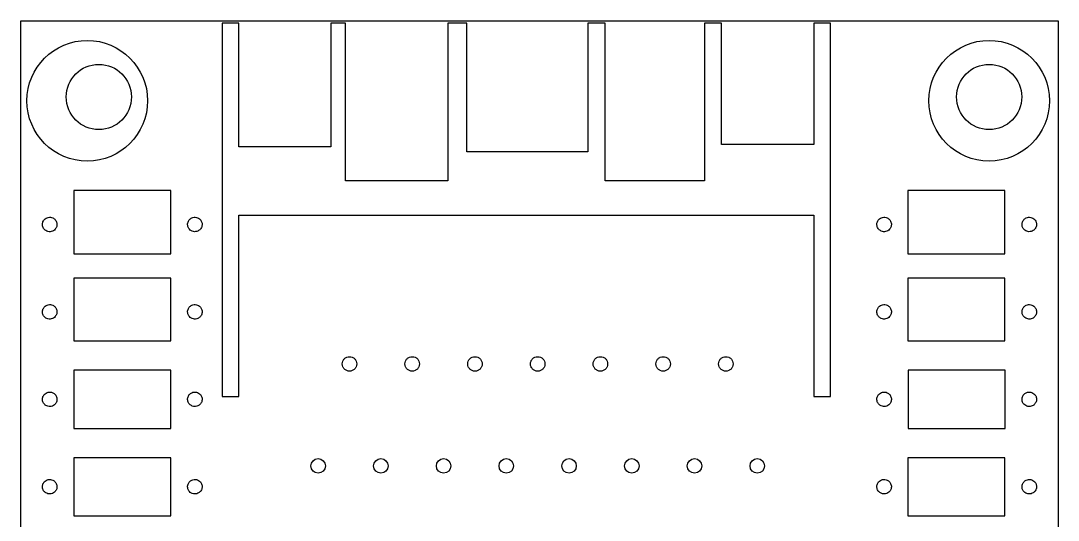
# Model space of a CAD drawing. Header units: millimetres. Extents: x -165 to 165, y -165 to 165.
# Drawn here: x 15.27 to 58.27, y -82.53 to -61.84 of the extents above; entities that cross this region are included whole.
import ezdxf

# ---------------------------------------------------------------- set-up
doc = ezdxf.new("R2010")
doc.units = ezdxf.units.MM
doc.layers.get('0').update_dxf_attribs({"linetype": 'CONTINUOUS'})

msp = doc.modelspace()

# ---------------------------------------------------------------- linework, layer by layer
for points in [[(58.268, -104.844), (15.268, -104.844), (15.268, -61.844), (58.268, -61.844)], [(48.133, -69.896), (48.133, -77.406), (48.824, -77.406), (48.824, -61.948), (48.133, -61.948), (48.133, -66.965), (44.305, -66.965), (44.305, -61.948), (43.606, -61.948), (43.606, -68.474), (39.49, -68.474), (39.49, -61.948), (38.777, -61.948), (38.777, -67.273), (33.756, -67.273), (33.756, -61.948), (32.963, -61.948), (32.963, -68.474), (28.73, -68.474), (28.73, -61.948), (28.125, -61.948), (28.125, -67.069), (24.312, -67.069), (24.312, -61.948), (23.618, -61.948), (23.618, -77.406), (24.312, -77.406), (24.312, -69.896)], [(17.468, -71.488), (21.484, -71.488), (21.484, -68.876), (17.468, -68.876)], [(52.034, -71.49), (56.059, -71.49), (56.059, -68.878), (52.034, -68.878)], [(17.468, -75.1), (21.484, -75.1), (21.484, -72.499), (17.468, -72.499)], [(52.034, -75.1), (56.059, -75.1), (56.059, -72.499), (52.034, -72.499)], [(17.468, -78.726), (21.484, -78.726), (21.484, -76.312), (17.468, -76.312)], [(52.043, -78.726), (56.068, -78.726), (56.068, -76.315), (52.043, -76.315)], [(17.468, -82.338), (21.484, -82.338), (21.484, -79.939), (17.468, -79.939)], [(52.034, -82.338), (56.059, -82.338), (56.059, -79.937), (52.034, -79.937)]]:
    msp.add_lwpolyline(points, close=True)
for centre, radius in [((18.025, -65.158), 2.5), ((55.404, -65.158), 2.5), ((18.504, -65), 1.35), ((55.404, -65), 1.35), ((27.593, -80.275), 0.3), ((30.193, -80.275), 0.3), ((32.793, -80.275), 0.3), ((35.393, -80.275), 0.3), ((37.993, -80.275), 0.3), ((40.593, -80.275), 0.3), ((43.193, -80.275), 0.3), ((45.793, -80.275), 0.3)]:
    msp.add_circle(centre, radius)
for points, knots in [([(16.531, -70.571), (16.503, -70.577), (16.474, -70.579), (16.446, -70.577), (16.41, -70.574), (16.376, -70.566), (16.343, -70.55), (16.302, -70.532), (16.268, -70.505), (16.239, -70.472), (16.223, -70.453), (16.21, -70.433), (16.199, -70.411), (16.188, -70.388), (16.18, -70.365), (16.175, -70.341), (16.17, -70.317), (16.167, -70.292), (16.168, -70.267), (16.169, -70.242), (16.173, -70.218), (16.179, -70.196), (16.192, -70.153), (16.212, -70.114), (16.241, -70.081), (16.285, -70.031), (16.34, -69.998), (16.405, -69.984)], [0, 0, 0, 0, 0.0625, 0.0625, 0.0625, 0.125, 0.125, 0.125, 0.1875, 0.1875, 0.1875, 0.21875, 0.21875, 0.21875, 0.25, 0.25, 0.25, 0.28125, 0.28125, 0.28125, 0.3125, 0.3125, 0.3125, 0.375, 0.375, 0.375, 0.5, 0.5, 0.5, 0.5]), ([(16.405, -69.984), (16.47, -69.97), (16.533, -69.977), (16.593, -70.005), (16.634, -70.024), (16.668, -70.05), (16.697, -70.084), (16.713, -70.102), (16.726, -70.122), (16.736, -70.144), (16.748, -70.167), (16.756, -70.191), (16.761, -70.214), (16.766, -70.239), (16.769, -70.263), (16.768, -70.288), (16.767, -70.313), (16.763, -70.337), (16.757, -70.36), (16.744, -70.403), (16.724, -70.441), (16.695, -70.474), (16.651, -70.525), (16.596, -70.557), (16.531, -70.571)], [0.5, 0.5, 0.5, 0.5, 0.625, 0.625, 0.625, 0.6875, 0.6875, 0.6875, 0.71875, 0.71875, 0.71875, 0.75, 0.75, 0.75, 0.78125, 0.78125, 0.78125, 0.8125, 0.8125, 0.8125, 0.875, 0.875, 0.875, 1, 1, 1, 1]), ([(22.421, -70.571), (22.392, -70.565), (22.365, -70.555), (22.34, -70.541), (22.309, -70.524), (22.281, -70.502), (22.258, -70.474), (22.228, -70.44), (22.208, -70.402), (22.196, -70.36), (22.189, -70.336), (22.185, -70.313), (22.185, -70.288), (22.184, -70.263), (22.186, -70.238), (22.191, -70.214), (22.196, -70.19), (22.205, -70.166), (22.216, -70.144), (22.227, -70.122), (22.24, -70.102), (22.255, -70.084), (22.284, -70.05), (22.319, -70.023), (22.359, -70.005), (22.42, -69.977), (22.483, -69.97), (22.548, -69.984)], [0, 0, 0, 0, 0.0625, 0.0625, 0.0625, 0.125, 0.125, 0.125, 0.1875, 0.1875, 0.1875, 0.21875, 0.21875, 0.21875, 0.25, 0.25, 0.25, 0.28125, 0.28125, 0.28125, 0.3125, 0.3125, 0.3125, 0.375, 0.375, 0.375, 0.5, 0.5, 0.5, 0.5]), ([(22.548, -69.984), (22.613, -69.999), (22.668, -70.031), (22.711, -70.081), (22.74, -70.115), (22.761, -70.153), (22.773, -70.196), (22.779, -70.219), (22.783, -70.243), (22.784, -70.267), (22.785, -70.293), (22.783, -70.317), (22.777, -70.341), (22.772, -70.366), (22.764, -70.389), (22.753, -70.411), (22.742, -70.434), (22.728, -70.454), (22.713, -70.472), (22.684, -70.506), (22.65, -70.532), (22.609, -70.55), (22.549, -70.578), (22.486, -70.585), (22.421, -70.571)], [0, 0, 0, 0, 0.125, 0.125, 0.125, 0.1875, 0.1875, 0.1875, 0.21875, 0.21875, 0.21875, 0.25, 0.25, 0.25, 0.28125, 0.28125, 0.28125, 0.3125, 0.3125, 0.3125, 0.375, 0.375, 0.375, 0.5, 0.5, 0.5, 0.5]), ([(51.115, -70.571), (51.087, -70.577), (51.058, -70.579), (51.03, -70.577), (50.994, -70.574), (50.96, -70.566), (50.927, -70.55), (50.886, -70.532), (50.851, -70.505), (50.823, -70.472), (50.807, -70.453), (50.794, -70.433), (50.783, -70.411), (50.772, -70.388), (50.764, -70.365), (50.759, -70.341), (50.753, -70.317), (50.751, -70.292), (50.752, -70.267), (50.753, -70.242), (50.757, -70.218), (50.763, -70.196), (50.776, -70.153), (50.796, -70.114), (50.825, -70.081), (50.869, -70.031), (50.923, -69.998), (50.988, -69.984)], [0, 0, 0, 0, 0.0625, 0.0625, 0.0625, 0.125, 0.125, 0.125, 0.1875, 0.1875, 0.1875, 0.21875, 0.21875, 0.21875, 0.25, 0.25, 0.25, 0.28125, 0.28125, 0.28125, 0.3125, 0.3125, 0.3125, 0.375, 0.375, 0.375, 0.5, 0.5, 0.5, 0.5]), ([(50.988, -69.984), (51.054, -69.97), (51.117, -69.977), (51.177, -70.005), (51.218, -70.024), (51.252, -70.05), (51.281, -70.084), (51.296, -70.102), (51.31, -70.122), (51.32, -70.144), (51.332, -70.167), (51.34, -70.191), (51.345, -70.214), (51.35, -70.239), (51.352, -70.263), (51.351, -70.288), (51.351, -70.313), (51.347, -70.337), (51.34, -70.36), (51.328, -70.403), (51.307, -70.441), (51.278, -70.474), (51.235, -70.525), (51.18, -70.557), (51.115, -70.571)], [0.5, 0.5, 0.5, 0.5, 0.625, 0.625, 0.625, 0.6875, 0.6875, 0.6875, 0.71875, 0.71875, 0.71875, 0.75, 0.75, 0.75, 0.78125, 0.78125, 0.78125, 0.8125, 0.8125, 0.8125, 0.875, 0.875, 0.875, 1, 1, 1, 1]), ([(57.005, -70.571), (56.976, -70.565), (56.949, -70.555), (56.924, -70.541), (56.893, -70.524), (56.865, -70.502), (56.841, -70.474), (56.812, -70.44), (56.791, -70.402), (56.779, -70.36), (56.773, -70.336), (56.769, -70.313), (56.768, -70.288), (56.767, -70.263), (56.77, -70.238), (56.775, -70.214), (56.78, -70.19), (56.788, -70.166), (56.799, -70.144), (56.811, -70.122), (56.824, -70.102), (56.839, -70.084), (56.868, -70.05), (56.903, -70.023), (56.943, -70.005), (57.004, -69.977), (57.067, -69.97), (57.131, -69.984)], [0, 0, 0, 0, 0.0625, 0.0625, 0.0625, 0.125, 0.125, 0.125, 0.1875, 0.1875, 0.1875, 0.21875, 0.21875, 0.21875, 0.25, 0.25, 0.25, 0.28125, 0.28125, 0.28125, 0.3125, 0.3125, 0.3125, 0.375, 0.375, 0.375, 0.5, 0.5, 0.5, 0.5]), ([(57.131, -69.984), (57.197, -69.999), (57.251, -70.031), (57.295, -70.081), (57.324, -70.115), (57.345, -70.153), (57.357, -70.196), (57.363, -70.219), (57.367, -70.243), (57.368, -70.267), (57.369, -70.293), (57.366, -70.317), (57.361, -70.341), (57.356, -70.366), (57.348, -70.389), (57.336, -70.411), (57.325, -70.434), (57.312, -70.454), (57.297, -70.472), (57.268, -70.506), (57.233, -70.532), (57.193, -70.55), (57.132, -70.578), (57.07, -70.585), (57.005, -70.571)], [0, 0, 0, 0, 0.125, 0.125, 0.125, 0.1875, 0.1875, 0.1875, 0.21875, 0.21875, 0.21875, 0.25, 0.25, 0.25, 0.28125, 0.28125, 0.28125, 0.3125, 0.3125, 0.3125, 0.375, 0.375, 0.375, 0.5, 0.5, 0.5, 0.5]), ([(16.531, -74.191), (16.503, -74.197), (16.474, -74.199), (16.446, -74.197), (16.41, -74.194), (16.376, -74.186), (16.343, -74.17), (16.302, -74.152), (16.268, -74.125), (16.239, -74.092), (16.223, -74.073), (16.21, -74.053), (16.199, -74.031), (16.188, -74.008), (16.18, -73.985), (16.175, -73.961), (16.17, -73.937), (16.167, -73.912), (16.168, -73.887), (16.169, -73.862), (16.173, -73.838), (16.179, -73.816), (16.192, -73.773), (16.212, -73.734), (16.241, -73.701), (16.285, -73.651), (16.34, -73.618), (16.405, -73.604)], [0, 0, 0, 0, 0.0625, 0.0625, 0.0625, 0.125, 0.125, 0.125, 0.1875, 0.1875, 0.1875, 0.21875, 0.21875, 0.21875, 0.25, 0.25, 0.25, 0.28125, 0.28125, 0.28125, 0.3125, 0.3125, 0.3125, 0.375, 0.375, 0.375, 0.5, 0.5, 0.5, 0.5]), ([(16.405, -73.604), (16.47, -73.59), (16.533, -73.597), (16.593, -73.625), (16.634, -73.644), (16.668, -73.67), (16.697, -73.704), (16.713, -73.722), (16.726, -73.742), (16.736, -73.764), (16.748, -73.787), (16.756, -73.811), (16.761, -73.834), (16.766, -73.859), (16.769, -73.883), (16.768, -73.908), (16.767, -73.933), (16.763, -73.957), (16.757, -73.98), (16.744, -74.023), (16.724, -74.061), (16.695, -74.094), (16.651, -74.145), (16.596, -74.177), (16.531, -74.191)], [0.5, 0.5, 0.5, 0.5, 0.625, 0.625, 0.625, 0.6875, 0.6875, 0.6875, 0.71875, 0.71875, 0.71875, 0.75, 0.75, 0.75, 0.78125, 0.78125, 0.78125, 0.8125, 0.8125, 0.8125, 0.875, 0.875, 0.875, 1, 1, 1, 1]), ([(22.421, -74.191), (22.392, -74.185), (22.365, -74.175), (22.34, -74.161), (22.309, -74.144), (22.281, -74.122), (22.258, -74.094), (22.228, -74.06), (22.208, -74.022), (22.196, -73.98), (22.189, -73.956), (22.185, -73.933), (22.185, -73.908), (22.184, -73.883), (22.186, -73.858), (22.191, -73.834), (22.196, -73.81), (22.205, -73.786), (22.216, -73.764), (22.227, -73.742), (22.24, -73.722), (22.255, -73.704), (22.284, -73.67), (22.319, -73.643), (22.359, -73.625), (22.42, -73.597), (22.483, -73.59), (22.548, -73.604)], [0, 0, 0, 0, 0.0625, 0.0625, 0.0625, 0.125, 0.125, 0.125, 0.1875, 0.1875, 0.1875, 0.21875, 0.21875, 0.21875, 0.25, 0.25, 0.25, 0.28125, 0.28125, 0.28125, 0.3125, 0.3125, 0.3125, 0.375, 0.375, 0.375, 0.5, 0.5, 0.5, 0.5]), ([(22.548, -73.604), (22.613, -73.619), (22.668, -73.651), (22.711, -73.701), (22.74, -73.735), (22.761, -73.773), (22.773, -73.816), (22.779, -73.839), (22.783, -73.863), (22.784, -73.887), (22.785, -73.913), (22.783, -73.937), (22.777, -73.961), (22.772, -73.986), (22.764, -74.009), (22.753, -74.031), (22.742, -74.054), (22.728, -74.074), (22.713, -74.092), (22.684, -74.126), (22.65, -74.152), (22.609, -74.17), (22.549, -74.198), (22.486, -74.205), (22.421, -74.191)], [0, 0, 0, 0, 0.125, 0.125, 0.125, 0.1875, 0.1875, 0.1875, 0.21875, 0.21875, 0.21875, 0.25, 0.25, 0.25, 0.28125, 0.28125, 0.28125, 0.3125, 0.3125, 0.3125, 0.375, 0.375, 0.375, 0.5, 0.5, 0.5, 0.5]), ([(51.115, -74.191), (51.087, -74.197), (51.058, -74.199), (51.03, -74.197), (50.994, -74.194), (50.96, -74.186), (50.927, -74.17), (50.886, -74.152), (50.851, -74.125), (50.823, -74.092), (50.807, -74.073), (50.794, -74.053), (50.783, -74.031), (50.772, -74.008), (50.764, -73.985), (50.759, -73.961), (50.753, -73.937), (50.751, -73.912), (50.752, -73.887), (50.753, -73.862), (50.757, -73.838), (50.763, -73.816), (50.776, -73.773), (50.796, -73.734), (50.825, -73.701), (50.869, -73.651), (50.923, -73.618), (50.988, -73.604)], [0, 0, 0, 0, 0.0625, 0.0625, 0.0625, 0.125, 0.125, 0.125, 0.1875, 0.1875, 0.1875, 0.21875, 0.21875, 0.21875, 0.25, 0.25, 0.25, 0.28125, 0.28125, 0.28125, 0.3125, 0.3125, 0.3125, 0.375, 0.375, 0.375, 0.5, 0.5, 0.5, 0.5]), ([(50.988, -73.604), (51.054, -73.59), (51.117, -73.597), (51.177, -73.625), (51.218, -73.644), (51.252, -73.67), (51.281, -73.704), (51.296, -73.722), (51.31, -73.742), (51.32, -73.764), (51.332, -73.787), (51.34, -73.811), (51.345, -73.834), (51.35, -73.859), (51.352, -73.883), (51.351, -73.908), (51.351, -73.933), (51.347, -73.957), (51.34, -73.98), (51.328, -74.023), (51.307, -74.061), (51.278, -74.094), (51.235, -74.145), (51.18, -74.177), (51.115, -74.191)], [0.5, 0.5, 0.5, 0.5, 0.625, 0.625, 0.625, 0.6875, 0.6875, 0.6875, 0.71875, 0.71875, 0.71875, 0.75, 0.75, 0.75, 0.78125, 0.78125, 0.78125, 0.8125, 0.8125, 0.8125, 0.875, 0.875, 0.875, 1, 1, 1, 1]), ([(57.005, -74.191), (56.976, -74.185), (56.949, -74.175), (56.924, -74.161), (56.893, -74.144), (56.865, -74.122), (56.841, -74.094), (56.812, -74.06), (56.791, -74.022), (56.779, -73.98), (56.773, -73.956), (56.769, -73.933), (56.768, -73.908), (56.767, -73.883), (56.77, -73.858), (56.775, -73.834), (56.78, -73.81), (56.788, -73.786), (56.799, -73.764), (56.811, -73.742), (56.824, -73.722), (56.839, -73.704), (56.868, -73.67), (56.903, -73.643), (56.943, -73.625), (57.004, -73.597), (57.067, -73.59), (57.131, -73.604)], [0, 0, 0, 0, 0.0625, 0.0625, 0.0625, 0.125, 0.125, 0.125, 0.1875, 0.1875, 0.1875, 0.21875, 0.21875, 0.21875, 0.25, 0.25, 0.25, 0.28125, 0.28125, 0.28125, 0.3125, 0.3125, 0.3125, 0.375, 0.375, 0.375, 0.5, 0.5, 0.5, 0.5]), ([(57.131, -73.604), (57.197, -73.619), (57.251, -73.651), (57.295, -73.701), (57.324, -73.735), (57.345, -73.773), (57.357, -73.816), (57.363, -73.839), (57.367, -73.863), (57.368, -73.887), (57.369, -73.913), (57.366, -73.937), (57.361, -73.961), (57.356, -73.986), (57.348, -74.009), (57.336, -74.031), (57.325, -74.054), (57.312, -74.074), (57.297, -74.092), (57.268, -74.126), (57.233, -74.152), (57.193, -74.17), (57.132, -74.198), (57.07, -74.205), (57.005, -74.191)], [0, 0, 0, 0, 0.125, 0.125, 0.125, 0.1875, 0.1875, 0.1875, 0.21875, 0.21875, 0.21875, 0.25, 0.25, 0.25, 0.28125, 0.28125, 0.28125, 0.3125, 0.3125, 0.3125, 0.375, 0.375, 0.375, 0.5, 0.5, 0.5, 0.5]), ([(28.893, -76.353), (28.852, -76.353), (28.813, -76.345), (28.776, -76.329), (28.74, -76.314), (28.708, -76.293), (28.681, -76.265), (28.653, -76.237), (28.631, -76.205), (28.616, -76.17), (28.6, -76.132), (28.593, -76.093), (28.593, -76.053), (28.593, -76.012), (28.601, -75.973), (28.616, -75.936), (28.632, -75.9), (28.653, -75.868), (28.681, -75.841), (28.709, -75.813), (28.74, -75.792), (28.776, -75.777), (28.813, -75.761), (28.852, -75.753), (28.893, -75.753)], [0, 0, 0, 0, 0.0625, 0.0625, 0.0625, 0.125, 0.125, 0.125, 0.1875, 0.1875, 0.1875, 0.25, 0.25, 0.25, 0.3125, 0.3125, 0.3125, 0.375, 0.375, 0.375, 0.4375, 0.4375, 0.4375, 0.5, 0.5, 0.5, 0.5]), ([(28.893, -75.753), (28.934, -75.753), (28.973, -75.761), (29.009, -75.777), (29.046, -75.792), (29.077, -75.813), (29.105, -75.841), (29.133, -75.869), (29.154, -75.901), (29.169, -75.936), (29.185, -75.974), (29.193, -76.013), (29.193, -76.053), (29.193, -76.094), (29.185, -76.133), (29.169, -76.17), (29.154, -76.206), (29.132, -76.238), (29.105, -76.265), (29.077, -76.293), (29.045, -76.314), (29.009, -76.329), (28.972, -76.345), (28.933, -76.353), (28.893, -76.353)], [0.5, 0.5, 0.5, 0.5, 0.5625, 0.5625, 0.5625, 0.625, 0.625, 0.625, 0.6875, 0.6875, 0.6875, 0.75, 0.75, 0.75, 0.8125, 0.8125, 0.8125, 0.875, 0.875, 0.875, 0.9375, 0.9375, 0.9375, 1, 1, 1, 1]), ([(31.493, -76.353), (31.452, -76.353), (31.413, -76.345), (31.376, -76.329), (31.34, -76.314), (31.308, -76.293), (31.281, -76.265), (31.253, -76.237), (31.231, -76.205), (31.216, -76.17), (31.2, -76.132), (31.193, -76.093), (31.193, -76.053), (31.193, -76.012), (31.201, -75.973), (31.216, -75.936), (31.232, -75.9), (31.253, -75.868), (31.281, -75.841), (31.309, -75.813), (31.34, -75.792), (31.376, -75.777), (31.413, -75.761), (31.452, -75.753), (31.493, -75.753)], [0, 0, 0, 0, 0.0625, 0.0625, 0.0625, 0.125, 0.125, 0.125, 0.1875, 0.1875, 0.1875, 0.25, 0.25, 0.25, 0.3125, 0.3125, 0.3125, 0.375, 0.375, 0.375, 0.4375, 0.4375, 0.4375, 0.5, 0.5, 0.5, 0.5]), ([(31.493, -75.753), (31.534, -75.753), (31.573, -75.761), (31.609, -75.777), (31.646, -75.792), (31.677, -75.813), (31.705, -75.841), (31.733, -75.869), (31.754, -75.901), (31.769, -75.936), (31.785, -75.974), (31.793, -76.013), (31.793, -76.053), (31.793, -76.094), (31.785, -76.133), (31.769, -76.17), (31.754, -76.206), (31.732, -76.238), (31.705, -76.265), (31.677, -76.293), (31.645, -76.314), (31.609, -76.329), (31.572, -76.345), (31.533, -76.353), (31.493, -76.353)], [0.5, 0.5, 0.5, 0.5, 0.5625, 0.5625, 0.5625, 0.625, 0.625, 0.625, 0.6875, 0.6875, 0.6875, 0.75, 0.75, 0.75, 0.8125, 0.8125, 0.8125, 0.875, 0.875, 0.875, 0.9375, 0.9375, 0.9375, 1, 1, 1, 1]), ([(34.093, -76.353), (34.052, -76.353), (34.013, -76.345), (33.976, -76.329), (33.94, -76.314), (33.908, -76.293), (33.881, -76.265), (33.853, -76.237), (33.831, -76.205), (33.816, -76.17), (33.8, -76.132), (33.793, -76.093), (33.793, -76.053), (33.793, -76.012), (33.801, -75.973), (33.816, -75.936), (33.832, -75.9), (33.853, -75.868), (33.881, -75.841), (33.909, -75.813), (33.94, -75.792), (33.976, -75.777), (34.013, -75.761), (34.052, -75.753), (34.093, -75.753)], [0, 0, 0, 0, 0.0625, 0.0625, 0.0625, 0.125, 0.125, 0.125, 0.1875, 0.1875, 0.1875, 0.25, 0.25, 0.25, 0.3125, 0.3125, 0.3125, 0.375, 0.375, 0.375, 0.4375, 0.4375, 0.4375, 0.5, 0.5, 0.5, 0.5]), ([(34.093, -75.753), (34.134, -75.753), (34.173, -75.761), (34.209, -75.777), (34.246, -75.792), (34.277, -75.813), (34.305, -75.841), (34.333, -75.869), (34.354, -75.901), (34.369, -75.936), (34.385, -75.974), (34.393, -76.013), (34.393, -76.053), (34.393, -76.094), (34.385, -76.133), (34.369, -76.17), (34.354, -76.206), (34.332, -76.238), (34.305, -76.265), (34.277, -76.293), (34.245, -76.314), (34.209, -76.329), (34.172, -76.345), (34.133, -76.353), (34.093, -76.353)], [0.5, 0.5, 0.5, 0.5, 0.5625, 0.5625, 0.5625, 0.625, 0.625, 0.625, 0.6875, 0.6875, 0.6875, 0.75, 0.75, 0.75, 0.8125, 0.8125, 0.8125, 0.875, 0.875, 0.875, 0.9375, 0.9375, 0.9375, 1, 1, 1, 1]), ([(36.693, -76.353), (36.652, -76.353), (36.613, -76.345), (36.576, -76.329), (36.54, -76.314), (36.508, -76.293), (36.481, -76.265), (36.453, -76.237), (36.431, -76.205), (36.416, -76.17), (36.4, -76.132), (36.393, -76.093), (36.393, -76.053), (36.393, -76.012), (36.401, -75.973), (36.416, -75.936), (36.432, -75.9), (36.453, -75.868), (36.481, -75.841), (36.509, -75.813), (36.54, -75.792), (36.576, -75.777), (36.613, -75.761), (36.652, -75.753), (36.693, -75.753)], [0, 0, 0, 0, 0.0625, 0.0625, 0.0625, 0.125, 0.125, 0.125, 0.1875, 0.1875, 0.1875, 0.25, 0.25, 0.25, 0.3125, 0.3125, 0.3125, 0.375, 0.375, 0.375, 0.4375, 0.4375, 0.4375, 0.5, 0.5, 0.5, 0.5]), ([(36.693, -75.753), (36.734, -75.753), (36.773, -75.761), (36.809, -75.777), (36.846, -75.792), (36.877, -75.813), (36.905, -75.841), (36.933, -75.869), (36.954, -75.901), (36.969, -75.936), (36.985, -75.974), (36.993, -76.013), (36.993, -76.053), (36.993, -76.094), (36.985, -76.133), (36.969, -76.17), (36.954, -76.206), (36.932, -76.238), (36.905, -76.265), (36.877, -76.293), (36.845, -76.314), (36.809, -76.329), (36.772, -76.345), (36.733, -76.353), (36.693, -76.353)], [0.5, 0.5, 0.5, 0.5, 0.5625, 0.5625, 0.5625, 0.625, 0.625, 0.625, 0.6875, 0.6875, 0.6875, 0.75, 0.75, 0.75, 0.8125, 0.8125, 0.8125, 0.875, 0.875, 0.875, 0.9375, 0.9375, 0.9375, 1, 1, 1, 1]), ([(39.293, -76.353), (39.252, -76.353), (39.213, -76.345), (39.176, -76.329), (39.14, -76.314), (39.108, -76.293), (39.081, -76.265), (39.053, -76.237), (39.031, -76.205), (39.016, -76.17), (39, -76.132), (38.993, -76.093), (38.993, -76.053), (38.993, -76.012), (39.001, -75.973), (39.016, -75.936), (39.032, -75.9), (39.053, -75.868), (39.081, -75.841), (39.109, -75.813), (39.14, -75.792), (39.176, -75.777), (39.213, -75.761), (39.252, -75.753), (39.293, -75.753)], [0, 0, 0, 0, 0.0625, 0.0625, 0.0625, 0.125, 0.125, 0.125, 0.1875, 0.1875, 0.1875, 0.25, 0.25, 0.25, 0.3125, 0.3125, 0.3125, 0.375, 0.375, 0.375, 0.4375, 0.4375, 0.4375, 0.5, 0.5, 0.5, 0.5]), ([(39.293, -75.753), (39.334, -75.753), (39.373, -75.761), (39.409, -75.777), (39.446, -75.792), (39.477, -75.813), (39.505, -75.841), (39.533, -75.869), (39.554, -75.901), (39.569, -75.936), (39.585, -75.974), (39.593, -76.013), (39.593, -76.053), (39.593, -76.094), (39.585, -76.133), (39.569, -76.17), (39.554, -76.206), (39.532, -76.238), (39.505, -76.265), (39.477, -76.293), (39.445, -76.314), (39.409, -76.329), (39.372, -76.345), (39.333, -76.353), (39.293, -76.353)], [0.5, 0.5, 0.5, 0.5, 0.5625, 0.5625, 0.5625, 0.625, 0.625, 0.625, 0.6875, 0.6875, 0.6875, 0.75, 0.75, 0.75, 0.8125, 0.8125, 0.8125, 0.875, 0.875, 0.875, 0.9375, 0.9375, 0.9375, 1, 1, 1, 1]), ([(41.893, -76.353), (41.852, -76.353), (41.813, -76.345), (41.776, -76.329), (41.74, -76.314), (41.708, -76.293), (41.681, -76.265), (41.653, -76.237), (41.631, -76.205), (41.616, -76.17), (41.6, -76.132), (41.593, -76.093), (41.593, -76.053), (41.593, -76.012), (41.601, -75.973), (41.616, -75.936), (41.632, -75.9), (41.653, -75.868), (41.681, -75.841), (41.709, -75.813), (41.74, -75.792), (41.776, -75.777), (41.813, -75.761), (41.852, -75.753), (41.893, -75.753)], [0, 0, 0, 0, 0.0625, 0.0625, 0.0625, 0.125, 0.125, 0.125, 0.1875, 0.1875, 0.1875, 0.25, 0.25, 0.25, 0.3125, 0.3125, 0.3125, 0.375, 0.375, 0.375, 0.4375, 0.4375, 0.4375, 0.5, 0.5, 0.5, 0.5]), ([(41.893, -75.753), (41.934, -75.753), (41.973, -75.761), (42.009, -75.777), (42.046, -75.792), (42.077, -75.813), (42.105, -75.841), (42.133, -75.869), (42.154, -75.901), (42.169, -75.936), (42.185, -75.974), (42.193, -76.013), (42.193, -76.053), (42.193, -76.094), (42.185, -76.133), (42.169, -76.17), (42.154, -76.206), (42.132, -76.238), (42.105, -76.265), (42.077, -76.293), (42.045, -76.314), (42.009, -76.329), (41.972, -76.345), (41.933, -76.353), (41.893, -76.353)], [0.5, 0.5, 0.5, 0.5, 0.5625, 0.5625, 0.5625, 0.625, 0.625, 0.625, 0.6875, 0.6875, 0.6875, 0.75, 0.75, 0.75, 0.8125, 0.8125, 0.8125, 0.875, 0.875, 0.875, 0.9375, 0.9375, 0.9375, 1, 1, 1, 1]), ([(44.493, -76.353), (44.452, -76.353), (44.413, -76.345), (44.376, -76.329), (44.34, -76.314), (44.308, -76.293), (44.281, -76.265), (44.253, -76.237), (44.231, -76.205), (44.216, -76.17), (44.2, -76.132), (44.193, -76.093), (44.193, -76.053), (44.193, -76.012), (44.201, -75.973), (44.216, -75.936), (44.232, -75.9), (44.253, -75.868), (44.281, -75.841), (44.309, -75.813), (44.34, -75.792), (44.376, -75.777), (44.413, -75.761), (44.452, -75.753), (44.493, -75.753)], [0, 0, 0, 0, 0.0625, 0.0625, 0.0625, 0.125, 0.125, 0.125, 0.1875, 0.1875, 0.1875, 0.25, 0.25, 0.25, 0.3125, 0.3125, 0.3125, 0.375, 0.375, 0.375, 0.4375, 0.4375, 0.4375, 0.5, 0.5, 0.5, 0.5]), ([(44.493, -75.753), (44.534, -75.753), (44.573, -75.761), (44.609, -75.777), (44.646, -75.792), (44.677, -75.813), (44.705, -75.841), (44.733, -75.869), (44.754, -75.901), (44.769, -75.936), (44.785, -75.974), (44.793, -76.013), (44.793, -76.053), (44.793, -76.094), (44.785, -76.133), (44.769, -76.17), (44.754, -76.206), (44.732, -76.238), (44.705, -76.265), (44.677, -76.293), (44.645, -76.314), (44.609, -76.329), (44.572, -76.345), (44.533, -76.353), (44.493, -76.353)], [0.5, 0.5, 0.5, 0.5, 0.5625, 0.5625, 0.5625, 0.625, 0.625, 0.625, 0.6875, 0.6875, 0.6875, 0.75, 0.75, 0.75, 0.8125, 0.8125, 0.8125, 0.875, 0.875, 0.875, 0.9375, 0.9375, 0.9375, 1, 1, 1, 1]), ([(16.531, -77.811), (16.503, -77.817), (16.474, -77.819), (16.446, -77.817), (16.41, -77.814), (16.376, -77.806), (16.343, -77.79), (16.302, -77.772), (16.268, -77.745), (16.239, -77.712), (16.223, -77.693), (16.21, -77.673), (16.199, -77.651), (16.188, -77.628), (16.18, -77.605), (16.175, -77.581), (16.17, -77.557), (16.167, -77.532), (16.168, -77.507), (16.169, -77.482), (16.173, -77.458), (16.179, -77.436), (16.192, -77.393), (16.212, -77.354), (16.241, -77.321), (16.285, -77.271), (16.34, -77.238), (16.405, -77.224)], [0, 0, 0, 0, 0.0625, 0.0625, 0.0625, 0.125, 0.125, 0.125, 0.1875, 0.1875, 0.1875, 0.21875, 0.21875, 0.21875, 0.25, 0.25, 0.25, 0.28125, 0.28125, 0.28125, 0.3125, 0.3125, 0.3125, 0.375, 0.375, 0.375, 0.5, 0.5, 0.5, 0.5]), ([(16.405, -77.224), (16.47, -77.21), (16.533, -77.217), (16.593, -77.245), (16.634, -77.264), (16.668, -77.29), (16.697, -77.324), (16.713, -77.342), (16.726, -77.362), (16.736, -77.384), (16.748, -77.407), (16.756, -77.431), (16.761, -77.454), (16.766, -77.479), (16.769, -77.503), (16.768, -77.528), (16.767, -77.553), (16.763, -77.577), (16.757, -77.6), (16.744, -77.643), (16.724, -77.681), (16.695, -77.714), (16.651, -77.765), (16.596, -77.797), (16.531, -77.811)], [0.5, 0.5, 0.5, 0.5, 0.625, 0.625, 0.625, 0.6875, 0.6875, 0.6875, 0.71875, 0.71875, 0.71875, 0.75, 0.75, 0.75, 0.78125, 0.78125, 0.78125, 0.8125, 0.8125, 0.8125, 0.875, 0.875, 0.875, 1, 1, 1, 1]), ([(22.421, -77.811), (22.392, -77.805), (22.365, -77.795), (22.34, -77.781), (22.309, -77.764), (22.281, -77.742), (22.258, -77.714), (22.228, -77.68), (22.208, -77.642), (22.196, -77.6), (22.189, -77.576), (22.185, -77.553), (22.185, -77.528), (22.184, -77.503), (22.186, -77.478), (22.191, -77.454), (22.196, -77.43), (22.205, -77.406), (22.216, -77.384), (22.227, -77.362), (22.24, -77.342), (22.255, -77.324), (22.284, -77.29), (22.319, -77.263), (22.359, -77.245), (22.42, -77.217), (22.483, -77.21), (22.548, -77.224)], [0, 0, 0, 0, 0.0625, 0.0625, 0.0625, 0.125, 0.125, 0.125, 0.1875, 0.1875, 0.1875, 0.21875, 0.21875, 0.21875, 0.25, 0.25, 0.25, 0.28125, 0.28125, 0.28125, 0.3125, 0.3125, 0.3125, 0.375, 0.375, 0.375, 0.5, 0.5, 0.5, 0.5]), ([(22.548, -77.224), (22.613, -77.239), (22.668, -77.271), (22.711, -77.321), (22.74, -77.355), (22.761, -77.393), (22.773, -77.436), (22.779, -77.459), (22.783, -77.483), (22.784, -77.507), (22.785, -77.533), (22.783, -77.557), (22.777, -77.581), (22.772, -77.606), (22.764, -77.629), (22.753, -77.651), (22.742, -77.674), (22.728, -77.694), (22.713, -77.712), (22.684, -77.746), (22.65, -77.772), (22.609, -77.79), (22.549, -77.818), (22.486, -77.825), (22.421, -77.811)], [0, 0, 0, 0, 0.125, 0.125, 0.125, 0.1875, 0.1875, 0.1875, 0.21875, 0.21875, 0.21875, 0.25, 0.25, 0.25, 0.28125, 0.28125, 0.28125, 0.3125, 0.3125, 0.3125, 0.375, 0.375, 0.375, 0.5, 0.5, 0.5, 0.5]), ([(51.115, -77.811), (51.087, -77.817), (51.058, -77.819), (51.03, -77.817), (50.994, -77.814), (50.96, -77.806), (50.927, -77.79), (50.886, -77.772), (50.851, -77.745), (50.823, -77.712), (50.807, -77.693), (50.794, -77.673), (50.783, -77.651), (50.772, -77.628), (50.764, -77.605), (50.759, -77.581), (50.753, -77.557), (50.751, -77.532), (50.752, -77.507), (50.753, -77.482), (50.757, -77.458), (50.763, -77.436), (50.776, -77.393), (50.796, -77.354), (50.825, -77.321), (50.869, -77.271), (50.923, -77.238), (50.988, -77.224)], [0, 0, 0, 0, 0.0625, 0.0625, 0.0625, 0.125, 0.125, 0.125, 0.1875, 0.1875, 0.1875, 0.21875, 0.21875, 0.21875, 0.25, 0.25, 0.25, 0.28125, 0.28125, 0.28125, 0.3125, 0.3125, 0.3125, 0.375, 0.375, 0.375, 0.5, 0.5, 0.5, 0.5]), ([(50.988, -77.224), (51.054, -77.21), (51.117, -77.217), (51.177, -77.245), (51.218, -77.264), (51.252, -77.29), (51.281, -77.324), (51.296, -77.342), (51.31, -77.362), (51.32, -77.384), (51.332, -77.407), (51.34, -77.431), (51.345, -77.454), (51.35, -77.479), (51.352, -77.503), (51.351, -77.528), (51.351, -77.553), (51.347, -77.577), (51.34, -77.6), (51.328, -77.643), (51.307, -77.681), (51.278, -77.714), (51.235, -77.765), (51.18, -77.797), (51.115, -77.811)], [0.5, 0.5, 0.5, 0.5, 0.625, 0.625, 0.625, 0.6875, 0.6875, 0.6875, 0.71875, 0.71875, 0.71875, 0.75, 0.75, 0.75, 0.78125, 0.78125, 0.78125, 0.8125, 0.8125, 0.8125, 0.875, 0.875, 0.875, 1, 1, 1, 1]), ([(57.005, -77.811), (56.976, -77.805), (56.949, -77.795), (56.924, -77.781), (56.893, -77.764), (56.865, -77.742), (56.841, -77.714), (56.812, -77.68), (56.791, -77.642), (56.779, -77.6), (56.773, -77.576), (56.769, -77.553), (56.768, -77.528), (56.767, -77.503), (56.77, -77.478), (56.775, -77.454), (56.78, -77.43), (56.788, -77.406), (56.799, -77.384), (56.811, -77.362), (56.824, -77.342), (56.839, -77.324), (56.868, -77.29), (56.903, -77.263), (56.943, -77.245), (57.004, -77.217), (57.067, -77.21), (57.131, -77.224)], [0, 0, 0, 0, 0.0625, 0.0625, 0.0625, 0.125, 0.125, 0.125, 0.1875, 0.1875, 0.1875, 0.21875, 0.21875, 0.21875, 0.25, 0.25, 0.25, 0.28125, 0.28125, 0.28125, 0.3125, 0.3125, 0.3125, 0.375, 0.375, 0.375, 0.5, 0.5, 0.5, 0.5]), ([(57.131, -77.224), (57.197, -77.239), (57.251, -77.271), (57.295, -77.321), (57.324, -77.355), (57.345, -77.393), (57.357, -77.436), (57.363, -77.459), (57.367, -77.483), (57.368, -77.507), (57.369, -77.533), (57.366, -77.557), (57.361, -77.581), (57.356, -77.606), (57.348, -77.629), (57.336, -77.651), (57.325, -77.674), (57.312, -77.694), (57.297, -77.712), (57.268, -77.746), (57.233, -77.772), (57.193, -77.79), (57.132, -77.818), (57.07, -77.825), (57.005, -77.811)], [0, 0, 0, 0, 0.125, 0.125, 0.125, 0.1875, 0.1875, 0.1875, 0.21875, 0.21875, 0.21875, 0.25, 0.25, 0.25, 0.28125, 0.28125, 0.28125, 0.3125, 0.3125, 0.3125, 0.375, 0.375, 0.375, 0.5, 0.5, 0.5, 0.5]), ([(16.405, -80.844), (16.47, -80.83), (16.533, -80.837), (16.593, -80.865), (16.634, -80.884), (16.668, -80.91), (16.697, -80.944), (16.713, -80.962), (16.726, -80.982), (16.736, -81.004), (16.748, -81.027), (16.756, -81.051), (16.761, -81.074), (16.766, -81.099), (16.769, -81.123), (16.768, -81.148), (16.767, -81.173), (16.763, -81.197), (16.757, -81.22), (16.744, -81.263), (16.724, -81.301), (16.695, -81.334), (16.651, -81.385), (16.596, -81.417), (16.531, -81.431)], [0.5, 0.5, 0.5, 0.5, 0.625, 0.625, 0.625, 0.6875, 0.6875, 0.6875, 0.71875, 0.71875, 0.71875, 0.75, 0.75, 0.75, 0.78125, 0.78125, 0.78125, 0.8125, 0.8125, 0.8125, 0.875, 0.875, 0.875, 1, 1, 1, 1]), ([(22.421, -81.431), (22.392, -81.425), (22.365, -81.415), (22.34, -81.401), (22.309, -81.384), (22.281, -81.362), (22.258, -81.334), (22.228, -81.3), (22.208, -81.262), (22.196, -81.22), (22.189, -81.196), (22.185, -81.173), (22.185, -81.148), (22.184, -81.123), (22.186, -81.098), (22.191, -81.074), (22.196, -81.05), (22.205, -81.026), (22.216, -81.004), (22.227, -80.982), (22.24, -80.962), (22.255, -80.944), (22.284, -80.91), (22.319, -80.883), (22.359, -80.865), (22.42, -80.837), (22.483, -80.83), (22.548, -80.844)], [0, 0, 0, 0, 0.0625, 0.0625, 0.0625, 0.125, 0.125, 0.125, 0.1875, 0.1875, 0.1875, 0.21875, 0.21875, 0.21875, 0.25, 0.25, 0.25, 0.28125, 0.28125, 0.28125, 0.3125, 0.3125, 0.3125, 0.375, 0.375, 0.375, 0.5, 0.5, 0.5, 0.5]), ([(50.988, -80.844), (51.054, -80.83), (51.117, -80.837), (51.177, -80.865), (51.218, -80.884), (51.252, -80.91), (51.281, -80.944), (51.296, -80.962), (51.31, -80.982), (51.32, -81.004), (51.332, -81.027), (51.34, -81.051), (51.345, -81.074), (51.35, -81.099), (51.352, -81.123), (51.351, -81.148), (51.351, -81.173), (51.347, -81.197), (51.34, -81.22), (51.328, -81.263), (51.307, -81.301), (51.278, -81.334), (51.235, -81.385), (51.18, -81.417), (51.115, -81.431)], [0.5, 0.5, 0.5, 0.5, 0.625, 0.625, 0.625, 0.6875, 0.6875, 0.6875, 0.71875, 0.71875, 0.71875, 0.75, 0.75, 0.75, 0.78125, 0.78125, 0.78125, 0.8125, 0.8125, 0.8125, 0.875, 0.875, 0.875, 1, 1, 1, 1]), ([(57.005, -81.431), (56.976, -81.425), (56.949, -81.415), (56.924, -81.401), (56.893, -81.384), (56.865, -81.362), (56.841, -81.334), (56.812, -81.3), (56.791, -81.262), (56.779, -81.22), (56.773, -81.196), (56.769, -81.173), (56.768, -81.148), (56.767, -81.123), (56.77, -81.098), (56.775, -81.074), (56.78, -81.05), (56.788, -81.026), (56.799, -81.004), (56.811, -80.982), (56.824, -80.962), (56.839, -80.944), (56.868, -80.91), (56.903, -80.883), (56.943, -80.865), (57.004, -80.837), (57.067, -80.83), (57.131, -80.844)], [0, 0, 0, 0, 0.0625, 0.0625, 0.0625, 0.125, 0.125, 0.125, 0.1875, 0.1875, 0.1875, 0.21875, 0.21875, 0.21875, 0.25, 0.25, 0.25, 0.28125, 0.28125, 0.28125, 0.3125, 0.3125, 0.3125, 0.375, 0.375, 0.375, 0.5, 0.5, 0.5, 0.5]), ([(16.531, -81.431), (16.503, -81.437), (16.474, -81.439), (16.446, -81.437), (16.41, -81.434), (16.376, -81.426), (16.343, -81.41), (16.302, -81.392), (16.268, -81.365), (16.239, -81.332), (16.223, -81.313), (16.21, -81.293), (16.199, -81.271), (16.188, -81.248), (16.18, -81.225), (16.175, -81.201), (16.17, -81.177), (16.167, -81.152), (16.168, -81.127), (16.169, -81.102), (16.173, -81.078), (16.179, -81.056), (16.192, -81.013), (16.212, -80.974), (16.241, -80.941), (16.285, -80.891), (16.34, -80.858), (16.405, -80.844)], [0, 0, 0, 0, 0.0625, 0.0625, 0.0625, 0.125, 0.125, 0.125, 0.1875, 0.1875, 0.1875, 0.21875, 0.21875, 0.21875, 0.25, 0.25, 0.25, 0.28125, 0.28125, 0.28125, 0.3125, 0.3125, 0.3125, 0.375, 0.375, 0.375, 0.5, 0.5, 0.5, 0.5]), ([(22.548, -80.844), (22.613, -80.859), (22.668, -80.891), (22.711, -80.941), (22.74, -80.975), (22.761, -81.013), (22.773, -81.056), (22.779, -81.079), (22.783, -81.103), (22.784, -81.127), (22.785, -81.153), (22.783, -81.177), (22.777, -81.201), (22.772, -81.226), (22.764, -81.249), (22.753, -81.271), (22.742, -81.294), (22.728, -81.314), (22.713, -81.332), (22.684, -81.366), (22.65, -81.392), (22.609, -81.41), (22.549, -81.438), (22.486, -81.445), (22.421, -81.431)], [0, 0, 0, 0, 0.125, 0.125, 0.125, 0.1875, 0.1875, 0.1875, 0.21875, 0.21875, 0.21875, 0.25, 0.25, 0.25, 0.28125, 0.28125, 0.28125, 0.3125, 0.3125, 0.3125, 0.375, 0.375, 0.375, 0.5, 0.5, 0.5, 0.5]), ([(51.115, -81.431), (51.087, -81.437), (51.058, -81.439), (51.03, -81.437), (50.994, -81.434), (50.96, -81.426), (50.927, -81.41), (50.886, -81.392), (50.851, -81.365), (50.823, -81.332), (50.807, -81.313), (50.794, -81.293), (50.783, -81.271), (50.772, -81.248), (50.764, -81.225), (50.759, -81.201), (50.753, -81.177), (50.751, -81.152), (50.752, -81.127), (50.753, -81.102), (50.757, -81.078), (50.763, -81.056), (50.776, -81.013), (50.796, -80.974), (50.825, -80.941), (50.869, -80.891), (50.923, -80.858), (50.988, -80.844)], [0, 0, 0, 0, 0.0625, 0.0625, 0.0625, 0.125, 0.125, 0.125, 0.1875, 0.1875, 0.1875, 0.21875, 0.21875, 0.21875, 0.25, 0.25, 0.25, 0.28125, 0.28125, 0.28125, 0.3125, 0.3125, 0.3125, 0.375, 0.375, 0.375, 0.5, 0.5, 0.5, 0.5]), ([(57.131, -80.844), (57.197, -80.859), (57.251, -80.891), (57.295, -80.941), (57.324, -80.975), (57.345, -81.013), (57.357, -81.056), (57.363, -81.079), (57.367, -81.103), (57.368, -81.127), (57.369, -81.153), (57.366, -81.177), (57.361, -81.201), (57.356, -81.226), (57.348, -81.249), (57.336, -81.271), (57.325, -81.294), (57.312, -81.314), (57.297, -81.332), (57.268, -81.366), (57.233, -81.392), (57.193, -81.41), (57.132, -81.438), (57.07, -81.445), (57.005, -81.431)], [0, 0, 0, 0, 0.125, 0.125, 0.125, 0.1875, 0.1875, 0.1875, 0.21875, 0.21875, 0.21875, 0.25, 0.25, 0.25, 0.28125, 0.28125, 0.28125, 0.3125, 0.3125, 0.3125, 0.375, 0.375, 0.375, 0.5, 0.5, 0.5, 0.5])]:
    msp.add_open_spline(points, degree=3, knots=knots)

doc.saveas('drawing.dxf')
